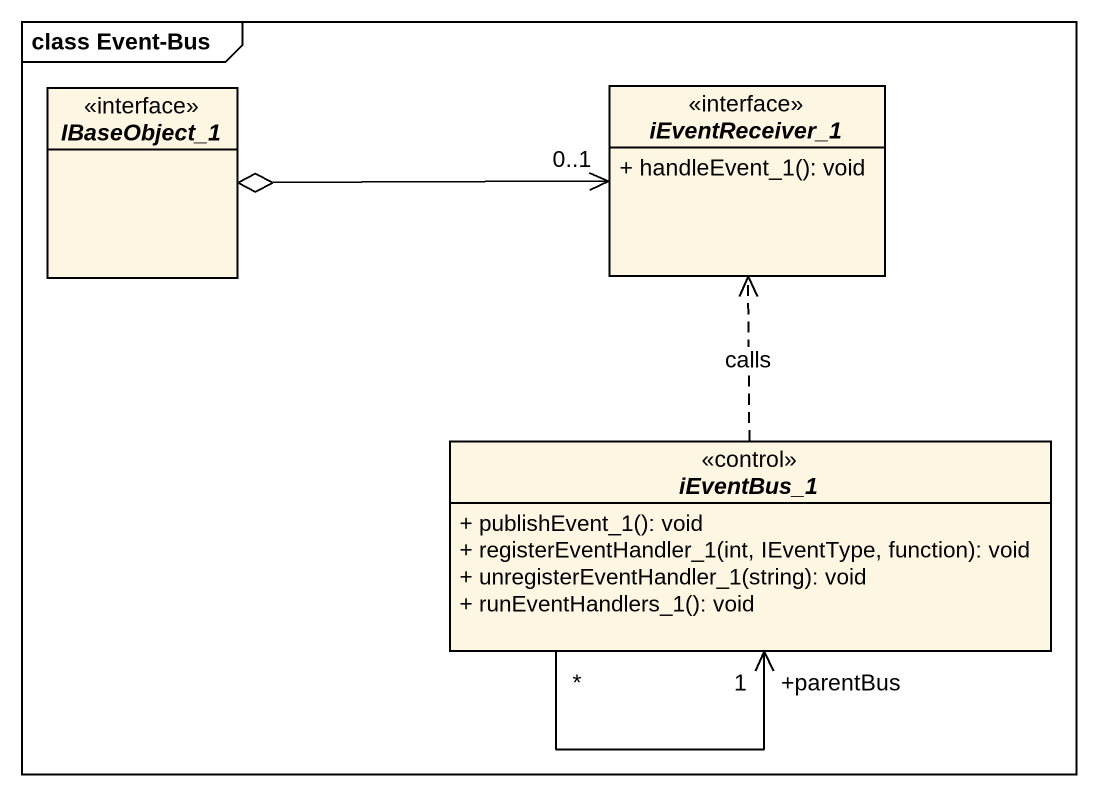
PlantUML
@startuml
mainframe class Event-Bus
hide circle
hide empty members
skinparam classAttributeIconSize 0
interface IBaseObject_1
interface iEventReceiver_1 {
  + handleEvent_1(): void
}
interface iEventBus_1 <<control>> {
  + publishEvent_1(): void
  + registerEventHandler_1(int, IEventType, function): void
  + unregisterEventHandler_1(string): void
  + runEventHandlers_1(): void
}
iEventReceiver_1 "0..1" <-left-o IBaseObject_1
iEventBus_1 .up.> iEventReceiver_1 : calls
iEventBus_1 "*" --> "+parentBus\n1" iEventBus_1
@enduml
